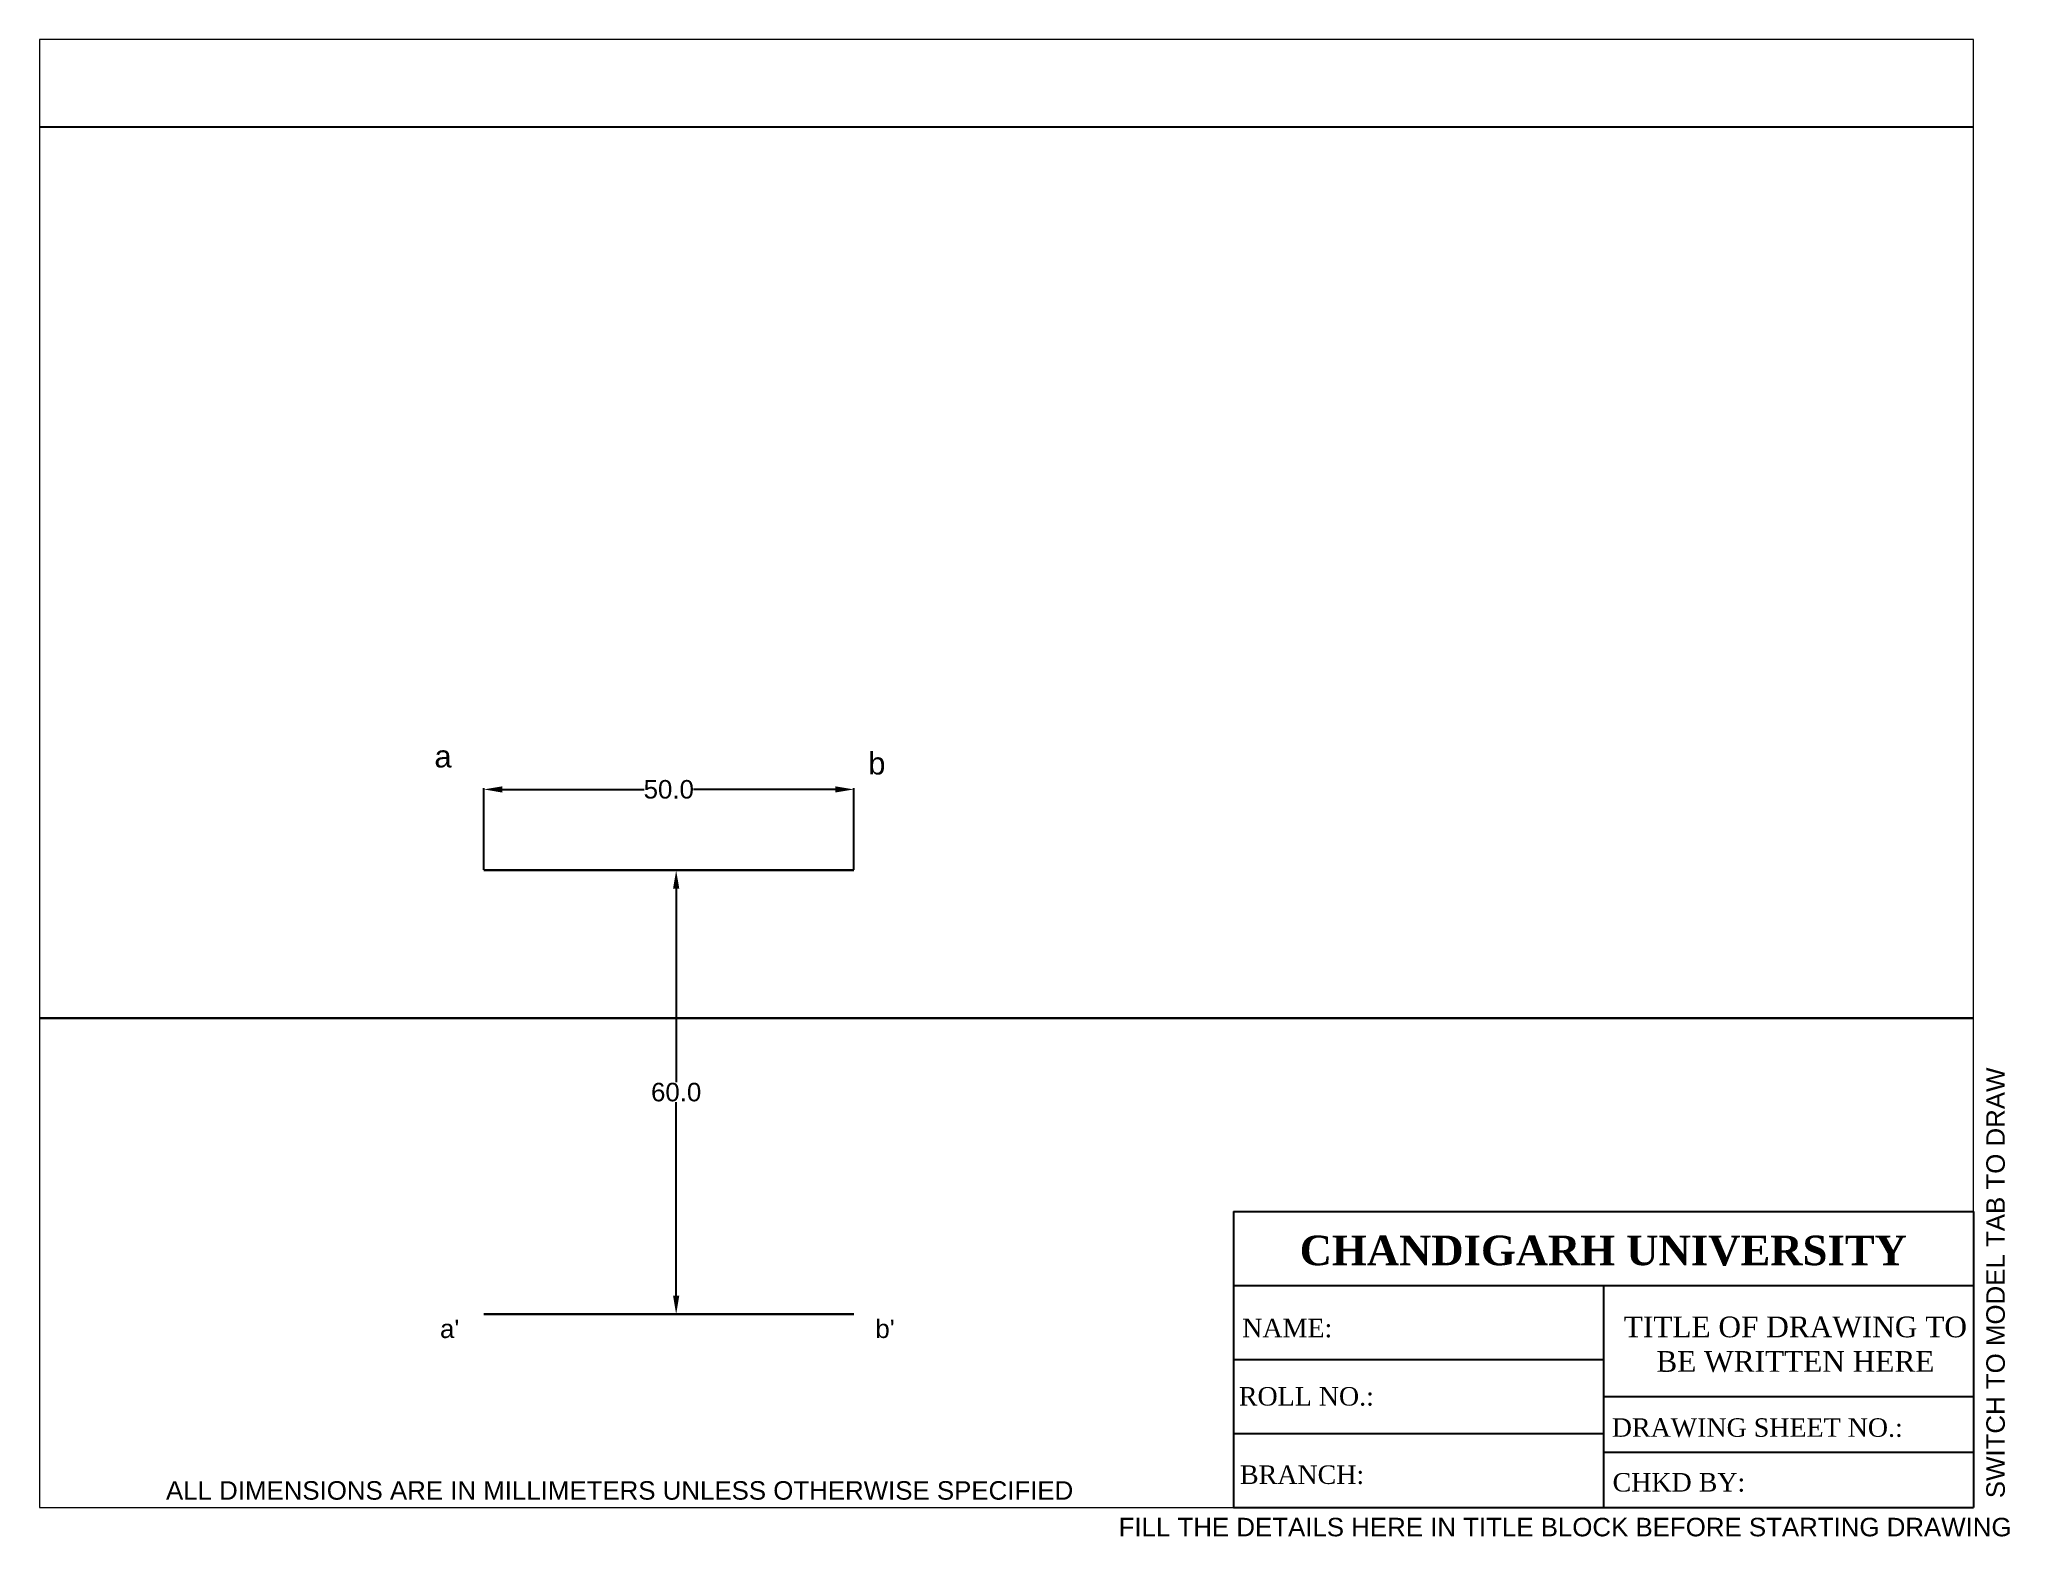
# Paper-space layout 'Layout1' of a CAD drawing. Header units: millimetres. Extents: x 0 to 266, y -4 to 198.
# The model-space entities are those that its viewports show. They can reach past a viewport. Long polylines and large blocks are cut down to what shows.
import ezdxf

# ---------------------------------------------------------------- set-up
doc = ezdxf.new("R2010")
doc.units = ezdxf.units.MM
doc.linetypes.add('ACAD_ISO08W100', pattern=[36, 24, -3, 6, -3])
doc.layers.add('Comments', color=10, linetype='Continuous', lineweight=13, plot=False)
doc.layers.add('thick continuous', color=7, linetype='Continuous', lineweight=30)
doc.styles.get("Standard").update_dxf_attribs({"font": 'arial.ttf'})
doc.dimstyles.get("Standard").update_dxf_attribs({"dimtxt": 2.5, "dimasz": 2.5, "dimexe": 0.18, "dimexo": 0.0625, "dimgap": 0.09, "dimtad": 0, "dimtih": 1, "dimtoh": 1, "dimdec": 1, "dimzin": 0, "dimdsep": 46, "dimtxsty": 'Standard', "dimcen": 0.09, "dimadec": 0, "dimazin": 0, "dimtfac": 1, "dimtdec": 1, "dimtofl": 0, "dimtmove": 0, "dimatfit": 3, "dimfxl": 1, "dimtolj": 1, "dimtzin": 0, "dimarcsym": 0})

# ---------------------------------------------------------------- blocks, each defined once
blk = doc.blocks.new('*D1')
at = {"layer": 'Defpoints', "color": 0, "transparency": 16777216}
for p in [(131.07, 120.51), (81.07, 109.59), (131.07, 109.59)]:
    blk.add_point(p, dxfattribs=at)
at = {"layer": 'thick continuous', "color": 0, "lineweight": -2, "transparency": 16777216}
for p, q in [((81.07, 109.66), (81.07, 120.69)), ((83.57, 120.51), (102.74, 120.51)), ((128.57, 120.51), (109.4, 120.51)), ((131.07, 109.66), (131.07, 120.69))]:
    blk.add_line(p, q, dxfattribs=at)
at = {"layer": 'thick continuous', "color": 0, "transparency": 16777216}
for points in [[(83.57, 120.93), (83.57, 120.09), (81.07, 120.51)], [(128.57, 120.93), (128.57, 120.09), (131.07, 120.51)]]:
    blk.add_solid(points, dxfattribs=at)
at = {"layer": 'thick continuous', "color": 0, "lineweight": 0, "transparency": 16777216, "insert": (106.07, 120.51), "char_height": 2.5, "attachment_point": 5}
blk.add_mtext('\\A1;50.0', dxfattribs=at)
blk = doc.blocks.new('*D3')
at = {"layer": 'Defpoints', "color": 0, "transparency": 16777216}
for p in [(81.07, 109.59), (81.07, 49.59), (107.07, 49.59)]:
    blk.add_point(p, dxfattribs=at)
at = {"layer": 'thick continuous', "color": 0, "lineweight": -2, "transparency": 16777216}
for p, q in [((81.13, 109.59), (107.25, 109.59)), ((107.07, 107.09), (107.07, 80.96)), ((107.07, 52.09), (107.07, 78.23)), ((81.13, 49.59), (107.25, 49.59))]:
    blk.add_line(p, q, dxfattribs=at)
at = {"layer": 'thick continuous', "color": 0, "transparency": 16777216}
for points in [[(106.65, 107.09), (107.49, 107.09), (107.07, 109.59)], [(106.65, 52.09), (107.49, 52.09), (107.07, 49.59)]]:
    blk.add_solid(points, dxfattribs=at)
at = {"layer": 'thick continuous', "color": 0, "lineweight": 0, "transparency": 16777216, "insert": (107.07, 79.59), "char_height": 2.5, "attachment_point": 5}
blk.add_mtext('\\A1;60.0', dxfattribs=at)

msp = doc.modelspace()

# ---------------------------------------------------------------- linework, layer by layer
msp.add_lwpolyline([(0, 0), (297, 0), (297, 210), (0, 210)], close=True)
at = {"layer": 'thick continuous'}
for p, q in [((81.07, 109.59), (131.07, 109.59)), ((131.07, 49.59), (81.07, 49.59))]:
    msp.add_line(p, q, dxfattribs=at)
msp.add_xline((139.75, 89.59), (1, 0), dxfattribs=at)

# ---------------------------------------------------------------- texts
at = {"layer": 'thick continuous', "attachment_point": 1}
for s, insert, char_height in [('a', (74.39, 126.48), 3), ("a'", (75.15, 48.87), 2.5)]:
    msp.add_mtext(s, dxfattribs=dict(at, insert=insert, char_height=char_height))
for s, width, insert, char_height in [('b', 4.5682, (133.03, 125.53), 3), ("b'", 2.7632, (134, 48.87), 2.5)]:
    msp.add_mtext_dynamic_manual_height_columns(s, width=width, gutter_width=12.5, heights=[0], dxfattribs=dict(at, insert=insert, char_height=char_height))

# ---------------------------------------------------------------- dimensions: what is measured, and where the dimension line sits
at = {"layer": 'thick continuous', "lineweight": 0}
dim = msp.add_linear_dim(base=(131.07, 120.51), p1=(81.07, 109.59), p2=(131.07, 109.59), dimstyle='Standard', dxfattribs=at)
dim.commit()
dim.dimension.update_dxf_attribs({"geometry": '*D1', "text_midpoint": (106.07, 120.51)})
dim = msp.add_aligned_dim(p1=(81.07, 109.59), p2=(81.07, 49.59), distance=26, dimstyle='Standard', dxfattribs=at)
dim.commit()
dim.dimension.update_dxf_attribs({"geometry": '*D3', "text_midpoint": (107.07, 79.59)})

psp = doc.layouts.get("Layout1")

# ---------------------------------------------------------------- linework, layer by layer
for p, q in [((161.41, 40), (261.41, 40)), ((161.41, 40), (161.41, 0)), ((261.41, 40), (261.41, 0)), ((161.41, 30), (261.41, 30)), ((161.41, 30), (194.27, 30)), ((211.41, 30), (211.41, 0)), ((161.41, 20), (211.41, 20)), ((211.41, 15), (261.41, 15)), ((161.41, 10), (211.41, 10)), ((211.41, 7.5), (261.41, 7.5)), ((161.41, 0), (261.41, 0))]:
    psp.add_line(p, q)

# ---------------------------------------------------------------- texts
at = {"attachment_point": 1}
for s, width, insert, char_height in [('\\pxqc;{\\fTimes New Roman|b1|i0|c0|p18;CHANDIGARH UNIVERSITY}', 80.8177, (170.98, 36.75), 4), ('\\pxqc;{\\fTimes New Roman|b0|i0|c0|p18;TITLE OF DRAWING TO BE WRITTEN HERE}', 46.4985, (214.1, 25.81), 2.8)]:
    psp.add_mtext_dynamic_manual_height_columns(s, width=width, gutter_width=40, heights=[0], dxfattribs=dict(at, insert=insert, char_height=char_height))
at = {"linetype": 'ACAD_ISO08W100', "lineweight": 100, "char_height": 2.5, "attachment_point": 1}
for s, width, insert in [('{\\fTimes New Roman|b0|i0|c0|p18;NAME:}', 45.3199, (162.59, 25.51)), ('{\\fTimes New Roman|b0|i0|c0|p18;ROLL NO.:}', 45.3199, (162.13, 16.28)), ('{\\fTimes New Roman|b0|i0|c0|p18;DRAWING SHEET NO.:}', 45.3199, (212.54, 12.06)), ('{\\fTimes New Roman|b0|i0|c0|p18;BRANCH:}', 45.3199, (162.28, 5.69)), ('{\\fTimes New Roman|b0|i0|c0|p18;CHKD BY: }', 47.9779, (212.64, 4.66))]:
    psp.add_mtext_dynamic_manual_height_columns(s, width=width, gutter_width=25, heights=[0], dxfattribs=dict(at, insert=insert))
at = {"layer": 'Comments'}
psp.add_text('SWITCH TO MODEL TAB TO DRAW', height=2.5, rotation=90, dxfattribs=at).set_placement((265.66, 1.26))
psp.add_text('FILL THE DETAILS HERE IN TITLE BLOCK BEFORE STARTING DRAWING', height=2.5, dxfattribs=at).set_placement((145.88, -3.89))
at = {"layer": 'thick continuous'}
psp.add_text('ALL DIMENSIONS ARE IN MILLIMETERS UNLESS OTHERWISE SPECIFIED', height=2.5, dxfattribs=at).set_placement((17.11, 1.06))

# ---------------------------------------------------------------- viewports
psp.add_viewport(center=(130.71, 99.21), size=(261.41, 198.4125), view_center_point=(151.71, 122.67), view_height=198.4125, dxfattribs=at)

doc.saveas('drawing.dxf')
